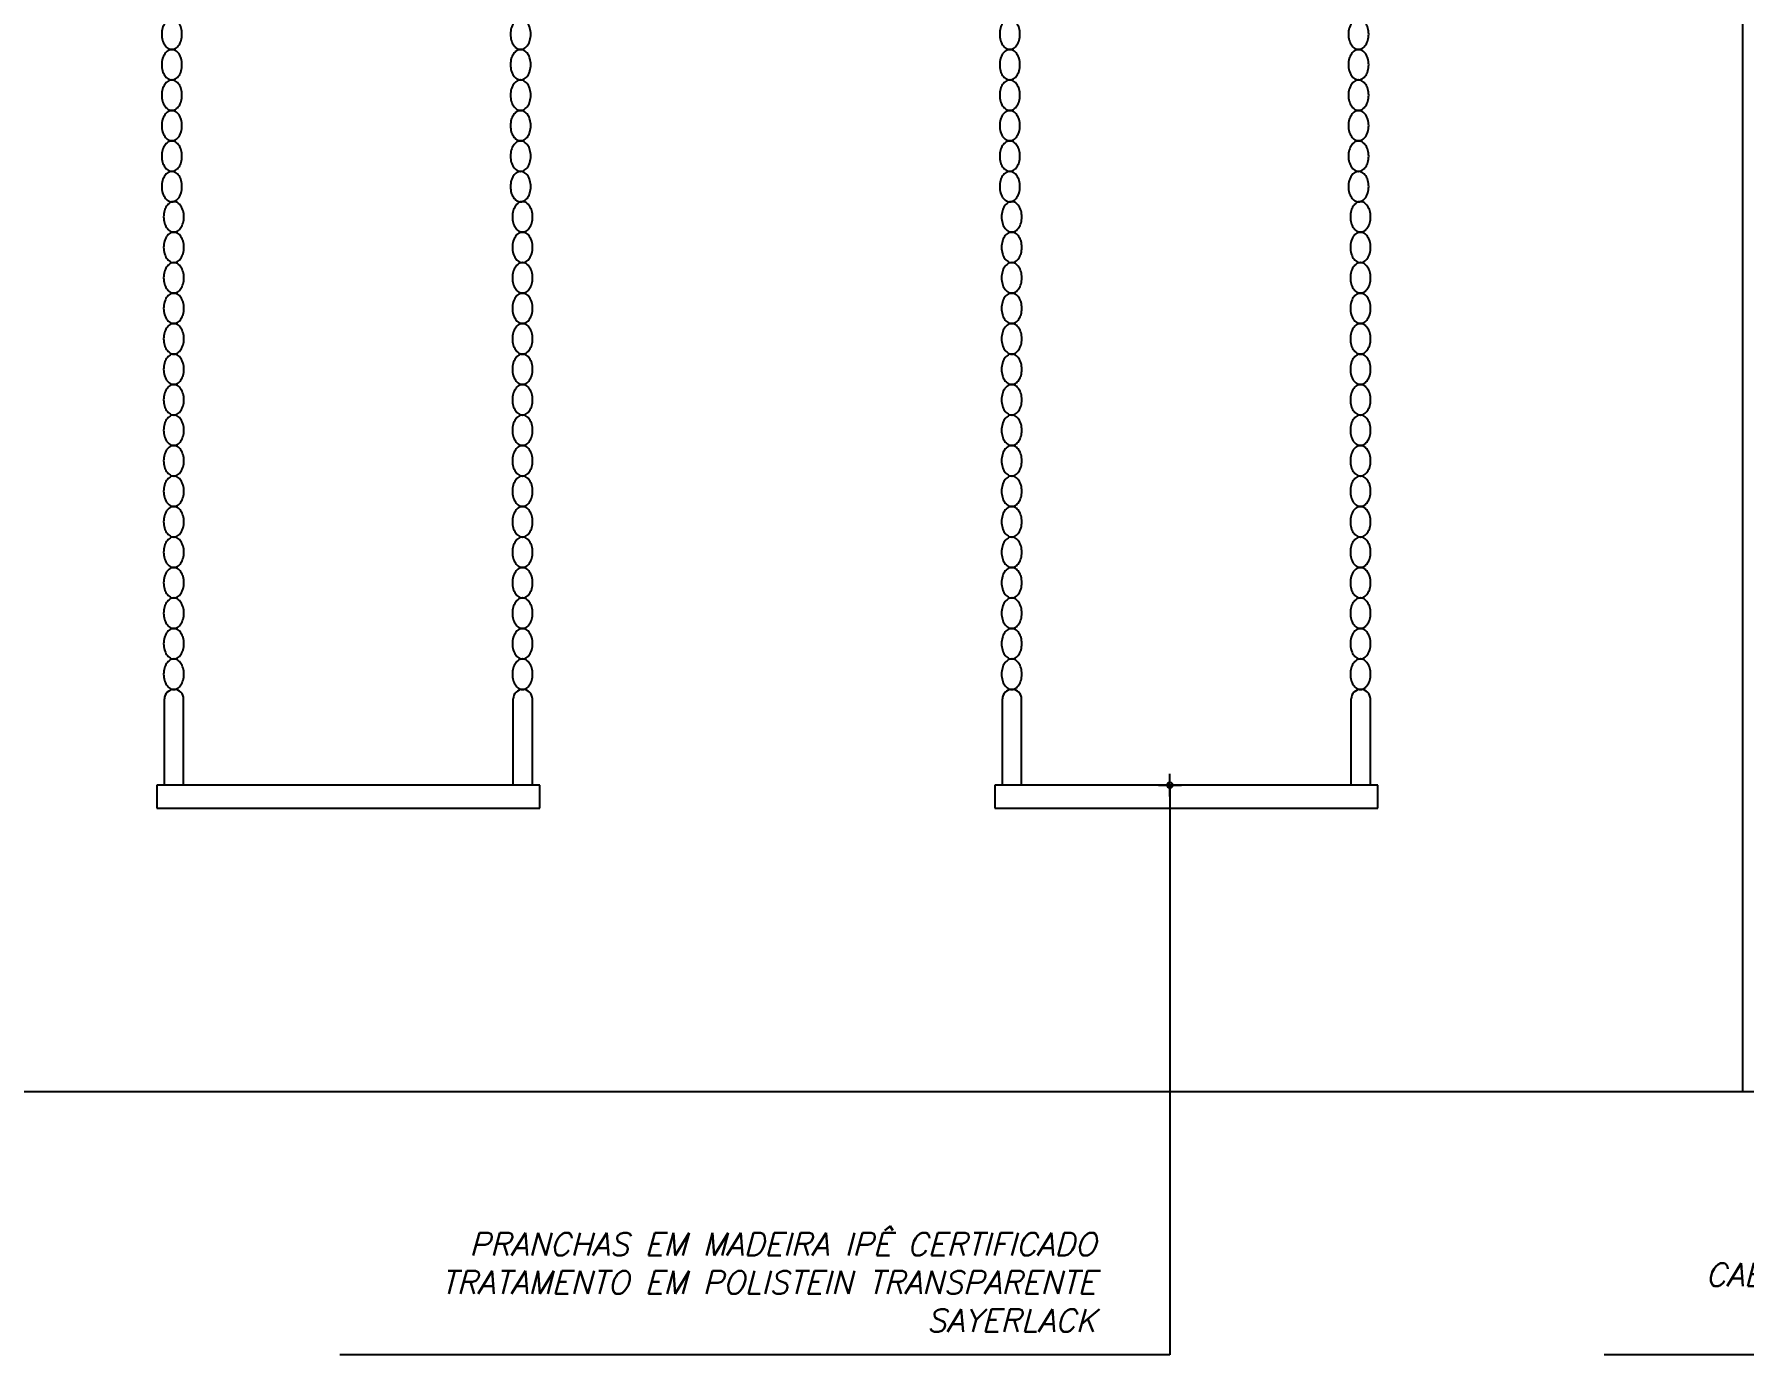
# Model space of a CAD drawing. Header units: millimetres. Extents: x 490 to 675, y -160 to -87.
# Drawn here: x 586.047 to 588.292, y -159.505 to -157.772 of the extents above; entities that cross this region are included whole.
import ezdxf

# ---------------------------------------------------------------- set-up
doc = ezdxf.new("R2010")
doc.units = ezdxf.units.MM
doc.header["$LTSCALE"] = 2.5
for name, color, linetype in [('ARQ_COTAS', 1, 'Continuous'), ('ARQ_ESTRUTURA', 6, 'Continuous'), ('ARQ_VISTA00', 8, 'Continuous'), ('ARQ_VISTA02', 2, 'Continuous')]:
    doc.layers.add(name, color=color, linetype=linetype)
doc.styles.add('ROMANS', font='romans', dxfattribs={"oblique": 15})
doc.dimstyles.new('CHAMADA 20 AGORA', dxfattribs={"dimtxt": 0.03, "dimasz": 0.015, "dimexe": 0.18, "dimexo": 0.06, "dimgap": 0.03, "dimtad": 1, "dimrnd": 0.01, "dimzin": 4, "dimdsep": 46, "dimtxsty": 'ROMANS', "dimblk": 'DOT', "dimcen": 0.09, "dimse1": 1, "dimse2": 1, "dimclrd": 7, "dimclre": 8, "dimclrt": 2, "dimadec": 0, "dimazin": 0, "dimtfac": 1.666667, "dimtix": 1, "dimtmove": 0, "dimatfit": 3, "dimldrblk": 'DOT', "dimfxl": 1, "dimtvp": 1.333333, "dimtolj": 1, "dimtzin": 0, "dimarcsym": 0})

# ---------------------------------------------------------------- blocks, each defined once
blk = doc.blocks.new('DOT')
for p, q in [((-1, 0), (1, 0)), ((0, 1), (0, -1))]:
    blk.add_line(p, q)
blk.add_circle((0, 0), 0.25)

msp = doc.modelspace()

# ---------------------------------------------------------------- linework, layer by layer
at = {"layer": 'ARQ_ESTRUTURA'}
msp.add_line((584.9733, -159.1593), (591.5223, -159.1593), dxfattribs=at)
at = {"layer": 'ARQ_VISTA00'}
for points in [[(586.2281, -157.792, 0.140422), (586.2329, -157.7906, 0.107133), (586.2375, -157.7861, 0.079572), (586.2403, -157.78, 0.067159), (586.2414, -157.772, 0.067159), (586.2403, -157.764, 0.079572), (586.2375, -157.7579, 0.107133), (586.2329, -157.7534, 0.140422), (586.2281, -157.752, 0.140422), (586.2234, -157.7534, 0.107133), (586.2187, -157.7579, 0.079572), (586.2159, -157.764, 0.067159), (586.2149, -157.772, 0.067159), (586.2159, -157.78, 0.079572), (586.2187, -157.7861, 0.107133), (586.2234, -157.7906, 0.140422)], [(586.6859, -157.792, 0.140422), (586.6906, -157.7906, 0.107133), (586.6953, -157.7861, 0.079572), (586.6981, -157.78, 0.067159), (586.6992, -157.772, 0.067159), (586.6981, -157.764, 0.079572), (586.6953, -157.7579, 0.107133), (586.6906, -157.7534, 0.140422), (586.6859, -157.752, 0.140422), (586.6811, -157.7534, 0.107133), (586.6765, -157.7579, 0.079572), (586.6737, -157.764, 0.067159), (586.6726, -157.772, 0.067159), (586.6737, -157.78, 0.079572), (586.6765, -157.7861, 0.107133), (586.6811, -157.7906, 0.140422)], [(587.3281, -157.792, 0.140422), (587.3329, -157.7906, 0.107133), (587.3375, -157.7861, 0.079572), (587.3403, -157.78, 0.067159), (587.3414, -157.772, 0.067159), (587.3403, -157.764, 0.079572), (587.3375, -157.7579, 0.107133), (587.3329, -157.7534, 0.140422), (587.3281, -157.752, 0.140422), (587.3234, -157.7534, 0.107133), (587.3187, -157.7579, 0.079572), (587.3159, -157.764, 0.067159), (587.3149, -157.772, 0.067159), (587.3159, -157.78, 0.079572), (587.3187, -157.7861, 0.107133), (587.3234, -157.7906, 0.140422)], [(587.7859, -157.792, 0.140422), (587.7906, -157.7906, 0.107133), (587.7953, -157.7861, 0.079572), (587.7981, -157.78, 0.067159), (587.7992, -157.772, 0.067159), (587.7981, -157.764, 0.079572), (587.7953, -157.7579, 0.107133), (587.7906, -157.7534, 0.140422), (587.7859, -157.752, 0.140422), (587.7811, -157.7534, 0.107133), (587.7765, -157.7579, 0.079572), (587.7737, -157.764, 0.067159), (587.7726, -157.772, 0.067159), (587.7737, -157.78, 0.079572), (587.7765, -157.7861, 0.107133), (587.7811, -157.7906, 0.140422)], [(586.2281, -157.832, 0.140422), (586.2329, -157.8306, 0.107133), (586.2375, -157.8261, 0.079572), (586.2403, -157.82, 0.067159), (586.2414, -157.812, 0.067159), (586.2403, -157.804, 0.079572), (586.2375, -157.7979, 0.107133), (586.2329, -157.7934, 0.140422), (586.2281, -157.792, 0.140422), (586.2234, -157.7934, 0.107133), (586.2187, -157.7979, 0.079572), (586.2159, -157.804, 0.067159), (586.2149, -157.812, 0.067159), (586.2159, -157.82, 0.079572), (586.2187, -157.8261, 0.107133), (586.2234, -157.8306, 0.140422)], [(586.6859, -157.832, 0.140422), (586.6906, -157.8306, 0.107133), (586.6953, -157.8261, 0.079572), (586.6981, -157.82, 0.067159), (586.6992, -157.812, 0.067159), (586.6981, -157.804, 0.079572), (586.6953, -157.7979, 0.107133), (586.6906, -157.7934, 0.140422), (586.6859, -157.792, 0.140422), (586.6811, -157.7934, 0.107133), (586.6765, -157.7979, 0.079572), (586.6737, -157.804, 0.067159), (586.6726, -157.812, 0.067159), (586.6737, -157.82, 0.079572), (586.6765, -157.8261, 0.107133), (586.6811, -157.8306, 0.140422)], [(587.3281, -157.832, 0.140422), (587.3329, -157.8306, 0.107133), (587.3375, -157.8261, 0.079572), (587.3403, -157.82, 0.067159), (587.3414, -157.812, 0.067159), (587.3403, -157.804, 0.079572), (587.3375, -157.7979, 0.107133), (587.3329, -157.7934, 0.140422), (587.3281, -157.792, 0.140422), (587.3234, -157.7934, 0.107133), (587.3187, -157.7979, 0.079572), (587.3159, -157.804, 0.067159), (587.3149, -157.812, 0.067159), (587.3159, -157.82, 0.079572), (587.3187, -157.8261, 0.107133), (587.3234, -157.8306, 0.140422)], [(587.7859, -157.832, 0.140422), (587.7906, -157.8306, 0.107133), (587.7953, -157.8261, 0.079572), (587.7981, -157.82, 0.067159), (587.7992, -157.812, 0.067159), (587.7981, -157.804, 0.079572), (587.7953, -157.7979, 0.107133), (587.7906, -157.7934, 0.140422), (587.7859, -157.792, 0.140422), (587.7811, -157.7934, 0.107133), (587.7765, -157.7979, 0.079572), (587.7737, -157.804, 0.067159), (587.7726, -157.812, 0.067159), (587.7737, -157.82, 0.079572), (587.7765, -157.8261, 0.107133), (587.7811, -157.8306, 0.140422)], [(586.2281, -157.872, 0.140422), (586.2329, -157.8706, 0.107133), (586.2375, -157.8661, 0.079572), (586.2403, -157.86, 0.067159), (586.2414, -157.852, 0.067159), (586.2403, -157.844, 0.079572), (586.2375, -157.8379, 0.107133), (586.2329, -157.8334, 0.140422), (586.2281, -157.832, 0.140422), (586.2234, -157.8334, 0.107133), (586.2187, -157.8379, 0.079572), (586.2159, -157.844, 0.067159), (586.2149, -157.852, 0.067159), (586.2159, -157.86, 0.079572), (586.2187, -157.8661, 0.107133), (586.2234, -157.8706, 0.140422)], [(586.6859, -157.872, 0.140422), (586.6906, -157.8706, 0.107133), (586.6953, -157.8661, 0.079572), (586.6981, -157.86, 0.067159), (586.6992, -157.852, 0.067159), (586.6981, -157.844, 0.079572), (586.6953, -157.8379, 0.107133), (586.6906, -157.8334, 0.140422), (586.6859, -157.832, 0.140422), (586.6811, -157.8334, 0.107133), (586.6765, -157.8379, 0.079572), (586.6737, -157.844, 0.067159), (586.6726, -157.852, 0.067159), (586.6737, -157.86, 0.079572), (586.6765, -157.8661, 0.107133), (586.6811, -157.8706, 0.140422)], [(587.3281, -157.872, 0.140422), (587.3329, -157.8706, 0.107133), (587.3375, -157.8661, 0.079572), (587.3403, -157.86, 0.067159), (587.3414, -157.852, 0.067159), (587.3403, -157.844, 0.079572), (587.3375, -157.8379, 0.107133), (587.3329, -157.8334, 0.140422), (587.3281, -157.832, 0.140422), (587.3234, -157.8334, 0.107133), (587.3187, -157.8379, 0.079572), (587.3159, -157.844, 0.067159), (587.3149, -157.852, 0.067159), (587.3159, -157.86, 0.079572), (587.3187, -157.8661, 0.107133), (587.3234, -157.8706, 0.140422)], [(587.7859, -157.872, 0.140422), (587.7906, -157.8706, 0.107133), (587.7953, -157.8661, 0.079572), (587.7981, -157.86, 0.067159), (587.7992, -157.852, 0.067159), (587.7981, -157.844, 0.079572), (587.7953, -157.8379, 0.107133), (587.7906, -157.8334, 0.140422), (587.7859, -157.832, 0.140422), (587.7811, -157.8334, 0.107133), (587.7765, -157.8379, 0.079572), (587.7737, -157.844, 0.067159), (587.7726, -157.852, 0.067159), (587.7737, -157.86, 0.079572), (587.7765, -157.8661, 0.107133), (587.7811, -157.8706, 0.140422)], [(586.2281, -157.912, 0.140422), (586.2329, -157.9106, 0.107133), (586.2375, -157.9061, 0.079572), (586.2403, -157.9, 0.067159), (586.2414, -157.892, 0.067159), (586.2403, -157.884, 0.079572), (586.2375, -157.8779, 0.107133), (586.2329, -157.8734, 0.140422), (586.2281, -157.872, 0.140422), (586.2234, -157.8734, 0.107133), (586.2187, -157.8779, 0.079572), (586.2159, -157.884, 0.067159), (586.2149, -157.892, 0.067159), (586.2159, -157.9, 0.079572), (586.2187, -157.9061, 0.107133), (586.2234, -157.9106, 0.140422)], [(586.6859, -157.912, 0.140422), (586.6906, -157.9106, 0.107133), (586.6953, -157.9061, 0.079572), (586.6981, -157.9, 0.067159), (586.6992, -157.892, 0.067159), (586.6981, -157.884, 0.079572), (586.6953, -157.8779, 0.107133), (586.6906, -157.8734, 0.140422), (586.6859, -157.872, 0.140422), (586.6811, -157.8734, 0.107133), (586.6765, -157.8779, 0.079572), (586.6737, -157.884, 0.067159), (586.6726, -157.892, 0.067159), (586.6737, -157.9, 0.079572), (586.6765, -157.9061, 0.107133), (586.6811, -157.9106, 0.140422)], [(587.3281, -157.912, 0.140422), (587.3329, -157.9106, 0.107133), (587.3375, -157.9061, 0.079572), (587.3403, -157.9, 0.067159), (587.3414, -157.892, 0.067159), (587.3403, -157.884, 0.079572), (587.3375, -157.8779, 0.107133), (587.3329, -157.8734, 0.140422), (587.3281, -157.872, 0.140422), (587.3234, -157.8734, 0.107133), (587.3187, -157.8779, 0.079572), (587.3159, -157.884, 0.067159), (587.3149, -157.892, 0.067159), (587.3159, -157.9, 0.079572), (587.3187, -157.9061, 0.107133), (587.3234, -157.9106, 0.140422)], [(587.7859, -157.912, 0.140422), (587.7906, -157.9106, 0.107133), (587.7953, -157.9061, 0.079572), (587.7981, -157.9, 0.067159), (587.7992, -157.892, 0.067159), (587.7981, -157.884, 0.079572), (587.7953, -157.8779, 0.107133), (587.7906, -157.8734, 0.140422), (587.7859, -157.872, 0.140422), (587.7811, -157.8734, 0.107133), (587.7765, -157.8779, 0.079572), (587.7737, -157.884, 0.067159), (587.7726, -157.892, 0.067159), (587.7737, -157.9, 0.079572), (587.7765, -157.9061, 0.107133), (587.7811, -157.9106, 0.140422)], [(586.2281, -157.952, 0.140422), (586.2329, -157.9506, 0.107133), (586.2375, -157.9461, 0.079572), (586.2403, -157.94, 0.067159), (586.2414, -157.932, 0.067159), (586.2403, -157.924, 0.079572), (586.2375, -157.9179, 0.107133), (586.2329, -157.9134, 0.140422), (586.2281, -157.912, 0.140422), (586.2234, -157.9134, 0.107133), (586.2187, -157.9179, 0.079572), (586.2159, -157.924, 0.067159), (586.2149, -157.932, 0.067159), (586.2159, -157.94, 0.079572), (586.2187, -157.9461, 0.107133), (586.2234, -157.9506, 0.140422)], [(586.6859, -157.952, 0.140422), (586.6906, -157.9506, 0.107133), (586.6953, -157.9461, 0.079572), (586.6981, -157.94, 0.067159), (586.6992, -157.932, 0.067159), (586.6981, -157.924, 0.079572), (586.6953, -157.9179, 0.107133), (586.6906, -157.9134, 0.140422), (586.6859, -157.912, 0.140422), (586.6811, -157.9134, 0.107133), (586.6765, -157.9179, 0.079572), (586.6737, -157.924, 0.067159), (586.6726, -157.932, 0.067159), (586.6737, -157.94, 0.079572), (586.6765, -157.9461, 0.107133), (586.6811, -157.9506, 0.140422)], [(587.3281, -157.952, 0.140422), (587.3329, -157.9506, 0.107133), (587.3375, -157.9461, 0.079572), (587.3403, -157.94, 0.067159), (587.3414, -157.932, 0.067159), (587.3403, -157.924, 0.079572), (587.3375, -157.9179, 0.107133), (587.3329, -157.9134, 0.140422), (587.3281, -157.912, 0.140422), (587.3234, -157.9134, 0.107133), (587.3187, -157.9179, 0.079572), (587.3159, -157.924, 0.067159), (587.3149, -157.932, 0.067159), (587.3159, -157.94, 0.079572), (587.3187, -157.9461, 0.107133), (587.3234, -157.9506, 0.140422)], [(587.7859, -157.952, 0.140422), (587.7906, -157.9506, 0.107133), (587.7953, -157.9461, 0.079572), (587.7981, -157.94, 0.067159), (587.7992, -157.932, 0.067159), (587.7981, -157.924, 0.079572), (587.7953, -157.9179, 0.107133), (587.7906, -157.9134, 0.140422), (587.7859, -157.912, 0.140422), (587.7811, -157.9134, 0.107133), (587.7765, -157.9179, 0.079572), (587.7737, -157.924, 0.067159), (587.7726, -157.932, 0.067159), (587.7737, -157.94, 0.079572), (587.7765, -157.9461, 0.107133), (587.7811, -157.9506, 0.140422)], [(586.2281, -157.992, 0.140422), (586.2329, -157.9906, 0.107133), (586.2375, -157.9861, 0.079572), (586.2403, -157.98, 0.067159), (586.2414, -157.972, 0.067159), (586.2403, -157.964, 0.079572), (586.2375, -157.9579, 0.107133), (586.2329, -157.9534, 0.140422), (586.2281, -157.952, 0.140422), (586.2234, -157.9534, 0.107133), (586.2187, -157.9579, 0.079572), (586.2159, -157.964, 0.067159), (586.2149, -157.972, 0.067159), (586.2159, -157.98, 0.079572), (586.2187, -157.9861, 0.107133), (586.2234, -157.9906, 0.140422)], [(586.6859, -157.992, 0.140422), (586.6906, -157.9906, 0.107133), (586.6953, -157.9861, 0.079572), (586.6981, -157.98, 0.067159), (586.6992, -157.972, 0.067159), (586.6981, -157.964, 0.079572), (586.6953, -157.9579, 0.107133), (586.6906, -157.9534, 0.140422), (586.6859, -157.952, 0.140422), (586.6811, -157.9534, 0.107133), (586.6765, -157.9579, 0.079572), (586.6737, -157.964, 0.067159), (586.6726, -157.972, 0.067159), (586.6737, -157.98, 0.079572), (586.6765, -157.9861, 0.107133), (586.6811, -157.9906, 0.140422)], [(587.3281, -157.992, 0.140422), (587.3329, -157.9906, 0.107133), (587.3375, -157.9861, 0.079572), (587.3403, -157.98, 0.067159), (587.3414, -157.972, 0.067159), (587.3403, -157.964, 0.079572), (587.3375, -157.9579, 0.107133), (587.3329, -157.9534, 0.140422), (587.3281, -157.952, 0.140422), (587.3234, -157.9534, 0.107133), (587.3187, -157.9579, 0.079572), (587.3159, -157.964, 0.067159), (587.3149, -157.972, 0.067159), (587.3159, -157.98, 0.079572), (587.3187, -157.9861, 0.107133), (587.3234, -157.9906, 0.140422)], [(587.7859, -157.992, 0.140422), (587.7906, -157.9906, 0.107133), (587.7953, -157.9861, 0.079572), (587.7981, -157.98, 0.067159), (587.7992, -157.972, 0.067159), (587.7981, -157.964, 0.079572), (587.7953, -157.9579, 0.107133), (587.7906, -157.9534, 0.140422), (587.7859, -157.952, 0.140422), (587.7811, -157.9534, 0.107133), (587.7765, -157.9579, 0.079572), (587.7737, -157.964, 0.067159), (587.7726, -157.972, 0.067159), (587.7737, -157.98, 0.079572), (587.7765, -157.9861, 0.107133), (587.7811, -157.9906, 0.140422)], [(586.2306, -158.0317, 0.140422), (586.2354, -158.0303, 0.107133), (586.24, -158.0258, 0.079572), (586.2428, -158.0196, 0.067159), (586.2439, -158.0117, 0.067159), (586.2428, -158.0037, 0.079572), (586.24, -157.9975, 0.107133), (586.2354, -157.993, 0.140422), (586.2306, -157.9917, 0.140422), (586.2258, -157.993, 0.107133), (586.2212, -157.9975, 0.079572), (586.2184, -158.0037, 0.067159), (586.2173, -158.0117, 0.067159), (586.2184, -158.0196, 0.079572), (586.2212, -158.0258, 0.107133), (586.2258, -158.0303, 0.140422)], [(586.6884, -158.0317, 0.140422), (586.6931, -158.0303, 0.107133), (586.6977, -158.0258, 0.079572), (586.7006, -158.0196, 0.067159), (586.7016, -158.0117, 0.067159), (586.7006, -158.0037, 0.079572), (586.6977, -157.9975, 0.107133), (586.6931, -157.993, 0.140422), (586.6884, -157.9917, 0.140422), (586.6836, -157.993, 0.107133), (586.679, -157.9975, 0.079572), (586.6762, -158.0037, 0.067159), (586.6751, -158.0117, 0.067159), (586.6762, -158.0196, 0.079572), (586.679, -158.0258, 0.107133), (586.6836, -158.0303, 0.140422)], [(587.3306, -158.0317, 0.140422), (587.3354, -158.0303, 0.107133), (587.34, -158.0258, 0.079572), (587.3428, -158.0196, 0.067159), (587.3439, -158.0117, 0.067159), (587.3428, -158.0037, 0.079572), (587.34, -157.9975, 0.107133), (587.3354, -157.993, 0.140422), (587.3306, -157.9917, 0.140422), (587.3258, -157.993, 0.107133), (587.3212, -157.9975, 0.079572), (587.3184, -158.0037, 0.067159), (587.3173, -158.0117, 0.067159), (587.3184, -158.0196, 0.079572), (587.3212, -158.0258, 0.107133), (587.3258, -158.0303, 0.140422)], [(587.7884, -158.0317, 0.140422), (587.7931, -158.0303, 0.107133), (587.7977, -158.0258, 0.079572), (587.8006, -158.0196, 0.067159), (587.8016, -158.0117, 0.067159), (587.8006, -158.0037, 0.079572), (587.7977, -157.9975, 0.107133), (587.7931, -157.993, 0.140422), (587.7884, -157.9917, 0.140422), (587.7836, -157.993, 0.107133), (587.779, -157.9975, 0.079572), (587.7762, -158.0037, 0.067159), (587.7751, -158.0117, 0.067159), (587.7762, -158.0196, 0.079572), (587.779, -158.0258, 0.107133), (587.7836, -158.0303, 0.140422)], [(586.2306, -158.0717, 0.140422), (586.2354, -158.0703, 0.107133), (586.24, -158.0658, 0.079572), (586.2428, -158.0596, 0.067159), (586.2439, -158.0517, 0.067159), (586.2428, -158.0437, 0.079572), (586.24, -158.0375, 0.107133), (586.2354, -158.033, 0.140422), (586.2306, -158.0317, 0.140422), (586.2258, -158.033, 0.107133), (586.2212, -158.0375, 0.079572), (586.2184, -158.0437, 0.067159), (586.2173, -158.0517, 0.067159), (586.2184, -158.0596, 0.079572), (586.2212, -158.0658, 0.107133), (586.2258, -158.0703, 0.140422)], [(586.6884, -158.0717, 0.140422), (586.6931, -158.0703, 0.107133), (586.6977, -158.0658, 0.079572), (586.7006, -158.0596, 0.067159), (586.7016, -158.0517, 0.067159), (586.7006, -158.0437, 0.079572), (586.6977, -158.0375, 0.107133), (586.6931, -158.033, 0.140422), (586.6884, -158.0317, 0.140422), (586.6836, -158.033, 0.107133), (586.679, -158.0375, 0.079572), (586.6762, -158.0437, 0.067159), (586.6751, -158.0517, 0.067159), (586.6762, -158.0596, 0.079572), (586.679, -158.0658, 0.107133), (586.6836, -158.0703, 0.140422)], [(587.3306, -158.0717, 0.140422), (587.3354, -158.0703, 0.107133), (587.34, -158.0658, 0.079572), (587.3428, -158.0596, 0.067159), (587.3439, -158.0517, 0.067159), (587.3428, -158.0437, 0.079572), (587.34, -158.0375, 0.107133), (587.3354, -158.033, 0.140422), (587.3306, -158.0317, 0.140422), (587.3258, -158.033, 0.107133), (587.3212, -158.0375, 0.079572), (587.3184, -158.0437, 0.067159), (587.3173, -158.0517, 0.067159), (587.3184, -158.0596, 0.079572), (587.3212, -158.0658, 0.107133), (587.3258, -158.0703, 0.140422)], [(587.7884, -158.0717, 0.140422), (587.7931, -158.0703, 0.107133), (587.7977, -158.0658, 0.079572), (587.8006, -158.0596, 0.067159), (587.8016, -158.0517, 0.067159), (587.8006, -158.0437, 0.079572), (587.7977, -158.0375, 0.107133), (587.7931, -158.033, 0.140422), (587.7884, -158.0317, 0.140422), (587.7836, -158.033, 0.107133), (587.779, -158.0375, 0.079572), (587.7762, -158.0437, 0.067159), (587.7751, -158.0517, 0.067159), (587.7762, -158.0596, 0.079572), (587.779, -158.0658, 0.107133), (587.7836, -158.0703, 0.140422)], [(586.2306, -158.1117, 0.140422), (586.2354, -158.1103, 0.107133), (586.24, -158.1058, 0.079572), (586.2428, -158.0996, 0.067159), (586.2439, -158.0917, 0.067159), (586.2428, -158.0837, 0.079572), (586.24, -158.0775, 0.107133), (586.2354, -158.073, 0.140422), (586.2306, -158.0717, 0.140422), (586.2258, -158.073, 0.107133), (586.2212, -158.0775, 0.079572), (586.2184, -158.0837, 0.067159), (586.2173, -158.0917, 0.067159), (586.2184, -158.0996, 0.079572), (586.2212, -158.1058, 0.107133), (586.2258, -158.1103, 0.140422)], [(586.6884, -158.1117, 0.140422), (586.6931, -158.1103, 0.107133), (586.6977, -158.1058, 0.079572), (586.7006, -158.0996, 0.067159), (586.7016, -158.0917, 0.067159), (586.7006, -158.0837, 0.079572), (586.6977, -158.0775, 0.107133), (586.6931, -158.073, 0.140422), (586.6884, -158.0717, 0.140422), (586.6836, -158.073, 0.107133), (586.679, -158.0775, 0.079572), (586.6762, -158.0837, 0.067159), (586.6751, -158.0917, 0.067159), (586.6762, -158.0996, 0.079572), (586.679, -158.1058, 0.107133), (586.6836, -158.1103, 0.140422)], [(587.3306, -158.1117, 0.140422), (587.3354, -158.1103, 0.107133), (587.34, -158.1058, 0.079572), (587.3428, -158.0996, 0.067159), (587.3439, -158.0917, 0.067159), (587.3428, -158.0837, 0.079572), (587.34, -158.0775, 0.107133), (587.3354, -158.073, 0.140422), (587.3306, -158.0717, 0.140422), (587.3258, -158.073, 0.107133), (587.3212, -158.0775, 0.079572), (587.3184, -158.0837, 0.067159), (587.3173, -158.0917, 0.067159), (587.3184, -158.0996, 0.079572), (587.3212, -158.1058, 0.107133), (587.3258, -158.1103, 0.140422)], [(587.7884, -158.1117, 0.140422), (587.7931, -158.1103, 0.107133), (587.7977, -158.1058, 0.079572), (587.8006, -158.0996, 0.067159), (587.8016, -158.0917, 0.067159), (587.8006, -158.0837, 0.079572), (587.7977, -158.0775, 0.107133), (587.7931, -158.073, 0.140422), (587.7884, -158.0717, 0.140422), (587.7836, -158.073, 0.107133), (587.779, -158.0775, 0.079572), (587.7762, -158.0837, 0.067159), (587.7751, -158.0917, 0.067159), (587.7762, -158.0996, 0.079572), (587.779, -158.1058, 0.107133), (587.7836, -158.1103, 0.140422)], [(586.2306, -158.1517, 0.140422), (586.2354, -158.1503, 0.107133), (586.24, -158.1458, 0.079572), (586.2428, -158.1396, 0.067159), (586.2439, -158.1317, 0.067159), (586.2428, -158.1237, 0.079572), (586.24, -158.1175, 0.107133), (586.2354, -158.113, 0.140422), (586.2306, -158.1117, 0.140422), (586.2258, -158.113, 0.107133), (586.2212, -158.1175, 0.079572), (586.2184, -158.1237, 0.067159), (586.2173, -158.1317, 0.067159), (586.2184, -158.1396, 0.079572), (586.2212, -158.1458, 0.107133), (586.2258, -158.1503, 0.140422)], [(586.6884, -158.1517, 0.140422), (586.6931, -158.1503, 0.107133), (586.6977, -158.1458, 0.079572), (586.7006, -158.1396, 0.067159), (586.7016, -158.1317, 0.067159), (586.7006, -158.1237, 0.079572), (586.6977, -158.1175, 0.107133), (586.6931, -158.113, 0.140422), (586.6884, -158.1117, 0.140422), (586.6836, -158.113, 0.107133), (586.679, -158.1175, 0.079572), (586.6762, -158.1237, 0.067159), (586.6751, -158.1317, 0.067159), (586.6762, -158.1396, 0.079572), (586.679, -158.1458, 0.107133), (586.6836, -158.1503, 0.140422)], [(587.3306, -158.1517, 0.140422), (587.3354, -158.1503, 0.107133), (587.34, -158.1458, 0.079572), (587.3428, -158.1396, 0.067159), (587.3439, -158.1317, 0.067159), (587.3428, -158.1237, 0.079572), (587.34, -158.1175, 0.107133), (587.3354, -158.113, 0.140422), (587.3306, -158.1117, 0.140422), (587.3258, -158.113, 0.107133), (587.3212, -158.1175, 0.079572), (587.3184, -158.1237, 0.067159), (587.3173, -158.1317, 0.067159), (587.3184, -158.1396, 0.079572), (587.3212, -158.1458, 0.107133), (587.3258, -158.1503, 0.140422)], [(587.7884, -158.1517, 0.140422), (587.7931, -158.1503, 0.107133), (587.7977, -158.1458, 0.079572), (587.8006, -158.1396, 0.067159), (587.8016, -158.1317, 0.067159), (587.8006, -158.1237, 0.079572), (587.7977, -158.1175, 0.107133), (587.7931, -158.113, 0.140422), (587.7884, -158.1117, 0.140422), (587.7836, -158.113, 0.107133), (587.779, -158.1175, 0.079572), (587.7762, -158.1237, 0.067159), (587.7751, -158.1317, 0.067159), (587.7762, -158.1396, 0.079572), (587.779, -158.1458, 0.107133), (587.7836, -158.1503, 0.140422)], [(586.2306, -158.1917, 0.140422), (586.2354, -158.1903, 0.107133), (586.24, -158.1858, 0.079572), (586.2428, -158.1796, 0.067159), (586.2439, -158.1717, 0.067159), (586.2428, -158.1637, 0.079572), (586.24, -158.1575, 0.107133), (586.2354, -158.153, 0.140422), (586.2306, -158.1517, 0.140422), (586.2258, -158.153, 0.107133), (586.2212, -158.1575, 0.079572), (586.2184, -158.1637, 0.067159), (586.2173, -158.1717, 0.067159), (586.2184, -158.1796, 0.079572), (586.2212, -158.1858, 0.107133), (586.2258, -158.1903, 0.140422)], [(586.6884, -158.1917, 0.140422), (586.6931, -158.1903, 0.107133), (586.6977, -158.1858, 0.079572), (586.7006, -158.1796, 0.067159), (586.7016, -158.1717, 0.067159), (586.7006, -158.1637, 0.079572), (586.6977, -158.1575, 0.107133), (586.6931, -158.153, 0.140422), (586.6884, -158.1517, 0.140422), (586.6836, -158.153, 0.107133), (586.679, -158.1575, 0.079572), (586.6762, -158.1637, 0.067159), (586.6751, -158.1717, 0.067159), (586.6762, -158.1796, 0.079572), (586.679, -158.1858, 0.107133), (586.6836, -158.1903, 0.140422)], [(587.3306, -158.1917, 0.140422), (587.3354, -158.1903, 0.107133), (587.34, -158.1858, 0.079572), (587.3428, -158.1796, 0.067159), (587.3439, -158.1717, 0.067159), (587.3428, -158.1637, 0.079572), (587.34, -158.1575, 0.107133), (587.3354, -158.153, 0.140422), (587.3306, -158.1517, 0.140422), (587.3258, -158.153, 0.107133), (587.3212, -158.1575, 0.079572), (587.3184, -158.1637, 0.067159), (587.3173, -158.1717, 0.067159), (587.3184, -158.1796, 0.079572), (587.3212, -158.1858, 0.107133), (587.3258, -158.1903, 0.140422)], [(587.7884, -158.1917, 0.140422), (587.7931, -158.1903, 0.107133), (587.7977, -158.1858, 0.079572), (587.8006, -158.1796, 0.067159), (587.8016, -158.1717, 0.067159), (587.8006, -158.1637, 0.079572), (587.7977, -158.1575, 0.107133), (587.7931, -158.153, 0.140422), (587.7884, -158.1517, 0.140422), (587.7836, -158.153, 0.107133), (587.779, -158.1575, 0.079572), (587.7762, -158.1637, 0.067159), (587.7751, -158.1717, 0.067159), (587.7762, -158.1796, 0.079572), (587.779, -158.1858, 0.107133), (587.7836, -158.1903, 0.140422)], [(586.2306, -158.2317, 0.140422), (586.2354, -158.2303, 0.107133), (586.24, -158.2258, 0.079572), (586.2428, -158.2196, 0.067159), (586.2439, -158.2117, 0.067159), (586.2428, -158.2037, 0.079572), (586.24, -158.1975, 0.107133), (586.2354, -158.193, 0.140422), (586.2306, -158.1917, 0.140422), (586.2258, -158.193, 0.107133), (586.2212, -158.1975, 0.079572), (586.2184, -158.2037, 0.067159), (586.2173, -158.2117, 0.067159), (586.2184, -158.2196, 0.079572), (586.2212, -158.2258, 0.107133), (586.2258, -158.2303, 0.140422)], [(586.6884, -158.2317, 0.140422), (586.6931, -158.2303, 0.107133), (586.6977, -158.2258, 0.079572), (586.7006, -158.2196, 0.067159), (586.7016, -158.2117, 0.067159), (586.7006, -158.2037, 0.079572), (586.6977, -158.1975, 0.107133), (586.6931, -158.193, 0.140422), (586.6884, -158.1917, 0.140422), (586.6836, -158.193, 0.107133), (586.679, -158.1975, 0.079572), (586.6762, -158.2037, 0.067159), (586.6751, -158.2117, 0.067159), (586.6762, -158.2196, 0.079572), (586.679, -158.2258, 0.107133), (586.6836, -158.2303, 0.140422)], [(587.3306, -158.2317, 0.140422), (587.3354, -158.2303, 0.107133), (587.34, -158.2258, 0.079572), (587.3428, -158.2196, 0.067159), (587.3439, -158.2117, 0.067159), (587.3428, -158.2037, 0.079572), (587.34, -158.1975, 0.107133), (587.3354, -158.193, 0.140422), (587.3306, -158.1917, 0.140422), (587.3258, -158.193, 0.107133), (587.3212, -158.1975, 0.079572), (587.3184, -158.2037, 0.067159), (587.3173, -158.2117, 0.067159), (587.3184, -158.2196, 0.079572), (587.3212, -158.2258, 0.107133), (587.3258, -158.2303, 0.140422)], [(587.7884, -158.2317, 0.140422), (587.7931, -158.2303, 0.107133), (587.7977, -158.2258, 0.079572), (587.8006, -158.2196, 0.067159), (587.8016, -158.2117, 0.067159), (587.8006, -158.2037, 0.079572), (587.7977, -158.1975, 0.107133), (587.7931, -158.193, 0.140422), (587.7884, -158.1917, 0.140422), (587.7836, -158.193, 0.107133), (587.779, -158.1975, 0.079572), (587.7762, -158.2037, 0.067159), (587.7751, -158.2117, 0.067159), (587.7762, -158.2196, 0.079572), (587.779, -158.2258, 0.107133), (587.7836, -158.2303, 0.140422)], [(586.2306, -158.2717, 0.140422), (586.2354, -158.2703, 0.107133), (586.24, -158.2658, 0.079572), (586.2428, -158.2596, 0.067159), (586.2439, -158.2517, 0.067159), (586.2428, -158.2437, 0.079572), (586.24, -158.2375, 0.107133), (586.2354, -158.233, 0.140422), (586.2306, -158.2317, 0.140422), (586.2258, -158.233, 0.107133), (586.2212, -158.2375, 0.079572), (586.2184, -158.2437, 0.067159), (586.2173, -158.2517, 0.067159), (586.2184, -158.2596, 0.079572), (586.2212, -158.2658, 0.107133), (586.2258, -158.2703, 0.140422)], [(586.6884, -158.2717, 0.140422), (586.6931, -158.2703, 0.107133), (586.6977, -158.2658, 0.079572), (586.7006, -158.2596, 0.067159), (586.7016, -158.2517, 0.067159), (586.7006, -158.2437, 0.079572), (586.6977, -158.2375, 0.107133), (586.6931, -158.233, 0.140422), (586.6884, -158.2317, 0.140422), (586.6836, -158.233, 0.107133), (586.679, -158.2375, 0.079572), (586.6762, -158.2437, 0.067159), (586.6751, -158.2517, 0.067159), (586.6762, -158.2596, 0.079572), (586.679, -158.2658, 0.107133), (586.6836, -158.2703, 0.140422)], [(587.3306, -158.2717, 0.140422), (587.3354, -158.2703, 0.107133), (587.34, -158.2658, 0.079572), (587.3428, -158.2596, 0.067159), (587.3439, -158.2517, 0.067159), (587.3428, -158.2437, 0.079572), (587.34, -158.2375, 0.107133), (587.3354, -158.233, 0.140422), (587.3306, -158.2317, 0.140422), (587.3258, -158.233, 0.107133), (587.3212, -158.2375, 0.079572), (587.3184, -158.2437, 0.067159), (587.3173, -158.2517, 0.067159), (587.3184, -158.2596, 0.079572), (587.3212, -158.2658, 0.107133), (587.3258, -158.2703, 0.140422)], [(587.7884, -158.2717, 0.140422), (587.7931, -158.2703, 0.107133), (587.7977, -158.2658, 0.079572), (587.8006, -158.2596, 0.067159), (587.8016, -158.2517, 0.067159), (587.8006, -158.2437, 0.079572), (587.7977, -158.2375, 0.107133), (587.7931, -158.233, 0.140422), (587.7884, -158.2317, 0.140422), (587.7836, -158.233, 0.107133), (587.779, -158.2375, 0.079572), (587.7762, -158.2437, 0.067159), (587.7751, -158.2517, 0.067159), (587.7762, -158.2596, 0.079572), (587.779, -158.2658, 0.107133), (587.7836, -158.2703, 0.140422)], [(586.2306, -158.3117, 0.140422), (586.2354, -158.3103, 0.107133), (586.24, -158.3058, 0.079572), (586.2428, -158.2996, 0.067159), (586.2439, -158.2917, 0.067159), (586.2428, -158.2837, 0.079572), (586.24, -158.2775, 0.107133), (586.2354, -158.273, 0.140422), (586.2306, -158.2717, 0.140422), (586.2258, -158.273, 0.107133), (586.2212, -158.2775, 0.079572), (586.2184, -158.2837, 0.067159), (586.2173, -158.2917, 0.067159), (586.2184, -158.2996, 0.079572), (586.2212, -158.3058, 0.107133), (586.2258, -158.3103, 0.140422)], [(586.6884, -158.3117, 0.140422), (586.6931, -158.3103, 0.107133), (586.6977, -158.3058, 0.079572), (586.7006, -158.2996, 0.067159), (586.7016, -158.2917, 0.067159), (586.7006, -158.2837, 0.079572), (586.6977, -158.2775, 0.107133), (586.6931, -158.273, 0.140422), (586.6884, -158.2717, 0.140422), (586.6836, -158.273, 0.107133), (586.679, -158.2775, 0.079572), (586.6762, -158.2837, 0.067159), (586.6751, -158.2917, 0.067159), (586.6762, -158.2996, 0.079572), (586.679, -158.3058, 0.107133), (586.6836, -158.3103, 0.140422)], [(587.3306, -158.3117, 0.140422), (587.3354, -158.3103, 0.107133), (587.34, -158.3058, 0.079572), (587.3428, -158.2996, 0.067159), (587.3439, -158.2917, 0.067159), (587.3428, -158.2837, 0.079572), (587.34, -158.2775, 0.107133), (587.3354, -158.273, 0.140422), (587.3306, -158.2717, 0.140422), (587.3258, -158.273, 0.107133), (587.3212, -158.2775, 0.079572), (587.3184, -158.2837, 0.067159), (587.3173, -158.2917, 0.067159), (587.3184, -158.2996, 0.079572), (587.3212, -158.3058, 0.107133), (587.3258, -158.3103, 0.140422)], [(587.7884, -158.3117, 0.140422), (587.7931, -158.3103, 0.107133), (587.7977, -158.3058, 0.079572), (587.8006, -158.2996, 0.067159), (587.8016, -158.2917, 0.067159), (587.8006, -158.2837, 0.079572), (587.7977, -158.2775, 0.107133), (587.7931, -158.273, 0.140422), (587.7884, -158.2717, 0.140422), (587.7836, -158.273, 0.107133), (587.779, -158.2775, 0.079572), (587.7762, -158.2837, 0.067159), (587.7751, -158.2917, 0.067159), (587.7762, -158.2996, 0.079572), (587.779, -158.3058, 0.107133), (587.7836, -158.3103, 0.140422)], [(586.2306, -158.3517, 0.140422), (586.2354, -158.3503, 0.107133), (586.24, -158.3458, 0.079572), (586.2428, -158.3396, 0.067159), (586.2439, -158.3317, 0.067159), (586.2428, -158.3237, 0.079572), (586.24, -158.3175, 0.107133), (586.2354, -158.313, 0.140422), (586.2306, -158.3117, 0.140422), (586.2258, -158.313, 0.107133), (586.2212, -158.3175, 0.079572), (586.2184, -158.3237, 0.067159), (586.2173, -158.3317, 0.067159), (586.2184, -158.3396, 0.079572), (586.2212, -158.3458, 0.107133), (586.2258, -158.3503, 0.140422)], [(586.6884, -158.3517, 0.140422), (586.6931, -158.3503, 0.107133), (586.6977, -158.3458, 0.079572), (586.7006, -158.3396, 0.067159), (586.7016, -158.3317, 0.067159), (586.7006, -158.3237, 0.079572), (586.6977, -158.3175, 0.107133), (586.6931, -158.313, 0.140422), (586.6884, -158.3117, 0.140422), (586.6836, -158.313, 0.107133), (586.679, -158.3175, 0.079572), (586.6762, -158.3237, 0.067159), (586.6751, -158.3317, 0.067159), (586.6762, -158.3396, 0.079572), (586.679, -158.3458, 0.107133), (586.6836, -158.3503, 0.140422)], [(587.3306, -158.3517, 0.140422), (587.3354, -158.3503, 0.107133), (587.34, -158.3458, 0.079572), (587.3428, -158.3396, 0.067159), (587.3439, -158.3317, 0.067159), (587.3428, -158.3237, 0.079572), (587.34, -158.3175, 0.107133), (587.3354, -158.313, 0.140422), (587.3306, -158.3117, 0.140422), (587.3258, -158.313, 0.107133), (587.3212, -158.3175, 0.079572), (587.3184, -158.3237, 0.067159), (587.3173, -158.3317, 0.067159), (587.3184, -158.3396, 0.079572), (587.3212, -158.3458, 0.107133), (587.3258, -158.3503, 0.140422)], [(587.7884, -158.3517, 0.140422), (587.7931, -158.3503, 0.107133), (587.7977, -158.3458, 0.079572), (587.8006, -158.3396, 0.067159), (587.8016, -158.3317, 0.067159), (587.8006, -158.3237, 0.079572), (587.7977, -158.3175, 0.107133), (587.7931, -158.313, 0.140422), (587.7884, -158.3117, 0.140422), (587.7836, -158.313, 0.107133), (587.779, -158.3175, 0.079572), (587.7762, -158.3237, 0.067159), (587.7751, -158.3317, 0.067159), (587.7762, -158.3396, 0.079572), (587.779, -158.3458, 0.107133), (587.7836, -158.3503, 0.140422)], [(586.2306, -158.3917, 0.140422), (586.2354, -158.3903, 0.107133), (586.24, -158.3858, 0.079572), (586.2428, -158.3796, 0.067159), (586.2439, -158.3717, 0.067159), (586.2428, -158.3637, 0.079572), (586.24, -158.3575, 0.107133), (586.2354, -158.353, 0.140422), (586.2306, -158.3517, 0.140422), (586.2258, -158.353, 0.107133), (586.2212, -158.3575, 0.079572), (586.2184, -158.3637, 0.067159), (586.2173, -158.3717, 0.067159), (586.2184, -158.3796, 0.079572), (586.2212, -158.3858, 0.107133), (586.2258, -158.3903, 0.140422)], [(586.6884, -158.3917, 0.140422), (586.6931, -158.3903, 0.107133), (586.6977, -158.3858, 0.079572), (586.7006, -158.3796, 0.067159), (586.7016, -158.3717, 0.067159), (586.7006, -158.3637, 0.079572), (586.6977, -158.3575, 0.107133), (586.6931, -158.353, 0.140422), (586.6884, -158.3517, 0.140422), (586.6836, -158.353, 0.107133), (586.679, -158.3575, 0.079572), (586.6762, -158.3637, 0.067159), (586.6751, -158.3717, 0.067159), (586.6762, -158.3796, 0.079572), (586.679, -158.3858, 0.107133), (586.6836, -158.3903, 0.140422)], [(587.3306, -158.3917, 0.140422), (587.3354, -158.3903, 0.107133), (587.34, -158.3858, 0.079572), (587.3428, -158.3796, 0.067159), (587.3439, -158.3717, 0.067159), (587.3428, -158.3637, 0.079572), (587.34, -158.3575, 0.107133), (587.3354, -158.353, 0.140422), (587.3306, -158.3517, 0.140422), (587.3258, -158.353, 0.107133), (587.3212, -158.3575, 0.079572), (587.3184, -158.3637, 0.067159), (587.3173, -158.3717, 0.067159), (587.3184, -158.3796, 0.079572), (587.3212, -158.3858, 0.107133), (587.3258, -158.3903, 0.140422)], [(587.7884, -158.3917, 0.140422), (587.7931, -158.3903, 0.107133), (587.7977, -158.3858, 0.079572), (587.8006, -158.3796, 0.067159), (587.8016, -158.3717, 0.067159), (587.8006, -158.3637, 0.079572), (587.7977, -158.3575, 0.107133), (587.7931, -158.353, 0.140422), (587.7884, -158.3517, 0.140422), (587.7836, -158.353, 0.107133), (587.779, -158.3575, 0.079572), (587.7762, -158.3637, 0.067159), (587.7751, -158.3717, 0.067159), (587.7762, -158.3796, 0.079572), (587.779, -158.3858, 0.107133), (587.7836, -158.3903, 0.140422)], [(586.2306, -158.4317, 0.140422), (586.2354, -158.4303, 0.107133), (586.24, -158.4258, 0.079572), (586.2428, -158.4196, 0.067159), (586.2439, -158.4117, 0.067159), (586.2428, -158.4037, 0.079572), (586.24, -158.3975, 0.107133), (586.2354, -158.393, 0.140422), (586.2306, -158.3917, 0.140422), (586.2258, -158.393, 0.107133), (586.2212, -158.3975, 0.079572), (586.2184, -158.4037, 0.067159), (586.2173, -158.4117, 0.067159), (586.2184, -158.4196, 0.079572), (586.2212, -158.4258, 0.107133), (586.2258, -158.4303, 0.140422)], [(586.6884, -158.4317, 0.140422), (586.6931, -158.4303, 0.107133), (586.6977, -158.4258, 0.079572), (586.7006, -158.4196, 0.067159), (586.7016, -158.4117, 0.067159), (586.7006, -158.4037, 0.079572), (586.6977, -158.3975, 0.107133), (586.6931, -158.393, 0.140422), (586.6884, -158.3917, 0.140422), (586.6836, -158.393, 0.107133), (586.679, -158.3975, 0.079572), (586.6762, -158.4037, 0.067159), (586.6751, -158.4117, 0.067159), (586.6762, -158.4196, 0.079572), (586.679, -158.4258, 0.107133), (586.6836, -158.4303, 0.140422)], [(587.3306, -158.4317, 0.140422), (587.3354, -158.4303, 0.107133), (587.34, -158.4258, 0.079572), (587.3428, -158.4196, 0.067159), (587.3439, -158.4117, 0.067159), (587.3428, -158.4037, 0.079572), (587.34, -158.3975, 0.107133), (587.3354, -158.393, 0.140422), (587.3306, -158.3917, 0.140422), (587.3258, -158.393, 0.107133), (587.3212, -158.3975, 0.079572), (587.3184, -158.4037, 0.067159), (587.3173, -158.4117, 0.067159), (587.3184, -158.4196, 0.079572), (587.3212, -158.4258, 0.107133), (587.3258, -158.4303, 0.140422)], [(587.7884, -158.4317, 0.140422), (587.7931, -158.4303, 0.107133), (587.7977, -158.4258, 0.079572), (587.8006, -158.4196, 0.067159), (587.8016, -158.4117, 0.067159), (587.8006, -158.4037, 0.079572), (587.7977, -158.3975, 0.107133), (587.7931, -158.393, 0.140422), (587.7884, -158.3917, 0.140422), (587.7836, -158.393, 0.107133), (587.779, -158.3975, 0.079572), (587.7762, -158.4037, 0.067159), (587.7751, -158.4117, 0.067159), (587.7762, -158.4196, 0.079572), (587.779, -158.4258, 0.107133), (587.7836, -158.4303, 0.140422)], [(586.2306, -158.4717, 0.140422), (586.2354, -158.4703, 0.107133), (586.24, -158.4658, 0.079572), (586.2428, -158.4596, 0.067159), (586.2439, -158.4517, 0.067159), (586.2428, -158.4437, 0.079572), (586.24, -158.4375, 0.107133), (586.2354, -158.433, 0.140422), (586.2306, -158.4317, 0.140422), (586.2258, -158.433, 0.107133), (586.2212, -158.4375, 0.079572), (586.2184, -158.4437, 0.067159), (586.2173, -158.4517, 0.067159), (586.2184, -158.4596, 0.079572), (586.2212, -158.4658, 0.107133), (586.2258, -158.4703, 0.140422)], [(586.6884, -158.4717, 0.140422), (586.6931, -158.4703, 0.107133), (586.6977, -158.4658, 0.079572), (586.7006, -158.4596, 0.067159), (586.7016, -158.4517, 0.067159), (586.7006, -158.4437, 0.079572), (586.6977, -158.4375, 0.107133), (586.6931, -158.433, 0.140422), (586.6884, -158.4317, 0.140422), (586.6836, -158.433, 0.107133), (586.679, -158.4375, 0.079572), (586.6762, -158.4437, 0.067159), (586.6751, -158.4517, 0.067159), (586.6762, -158.4596, 0.079572), (586.679, -158.4658, 0.107133), (586.6836, -158.4703, 0.140422)], [(587.3306, -158.4717, 0.140422), (587.3354, -158.4703, 0.107133), (587.34, -158.4658, 0.079572), (587.3428, -158.4596, 0.067159), (587.3439, -158.4517, 0.067159), (587.3428, -158.4437, 0.079572), (587.34, -158.4375, 0.107133), (587.3354, -158.433, 0.140422), (587.3306, -158.4317, 0.140422), (587.3258, -158.433, 0.107133), (587.3212, -158.4375, 0.079572), (587.3184, -158.4437, 0.067159), (587.3173, -158.4517, 0.067159), (587.3184, -158.4596, 0.079572), (587.3212, -158.4658, 0.107133), (587.3258, -158.4703, 0.140422)], [(587.7884, -158.4717, 0.140422), (587.7931, -158.4703, 0.107133), (587.7977, -158.4658, 0.079572), (587.8006, -158.4596, 0.067159), (587.8016, -158.4517, 0.067159), (587.8006, -158.4437, 0.079572), (587.7977, -158.4375, 0.107133), (587.7931, -158.433, 0.140422), (587.7884, -158.4317, 0.140422), (587.7836, -158.433, 0.107133), (587.779, -158.4375, 0.079572), (587.7762, -158.4437, 0.067159), (587.7751, -158.4517, 0.067159), (587.7762, -158.4596, 0.079572), (587.779, -158.4658, 0.107133), (587.7836, -158.4703, 0.140422)], [(586.2306, -158.5117, 0.140422), (586.2354, -158.5103, 0.107133), (586.24, -158.5058, 0.079572), (586.2428, -158.4996, 0.067159), (586.2439, -158.4917, 0.067159), (586.2428, -158.4837, 0.079572), (586.24, -158.4775, 0.107133), (586.2354, -158.473, 0.140422), (586.2306, -158.4717, 0.140422), (586.2258, -158.473, 0.107133), (586.2212, -158.4775, 0.079572), (586.2184, -158.4837, 0.067159), (586.2173, -158.4917, 0.067159), (586.2184, -158.4996, 0.079572), (586.2212, -158.5058, 0.107133), (586.2258, -158.5103, 0.140422)], [(586.6884, -158.5117, 0.140422), (586.6931, -158.5103, 0.107133), (586.6977, -158.5058, 0.079572), (586.7006, -158.4996, 0.067159), (586.7016, -158.4917, 0.067159), (586.7006, -158.4837, 0.079572), (586.6977, -158.4775, 0.107133), (586.6931, -158.473, 0.140422), (586.6884, -158.4717, 0.140422), (586.6836, -158.473, 0.107133), (586.679, -158.4775, 0.079572), (586.6762, -158.4837, 0.067159), (586.6751, -158.4917, 0.067159), (586.6762, -158.4996, 0.079572), (586.679, -158.5058, 0.107133), (586.6836, -158.5103, 0.140422)], [(587.3306, -158.5117, 0.140422), (587.3354, -158.5103, 0.107133), (587.34, -158.5058, 0.079572), (587.3428, -158.4996, 0.067159), (587.3439, -158.4917, 0.067159), (587.3428, -158.4837, 0.079572), (587.34, -158.4775, 0.107133), (587.3354, -158.473, 0.140422), (587.3306, -158.4717, 0.140422), (587.3258, -158.473, 0.107133), (587.3212, -158.4775, 0.079572), (587.3184, -158.4837, 0.067159), (587.3173, -158.4917, 0.067159), (587.3184, -158.4996, 0.079572), (587.3212, -158.5058, 0.107133), (587.3258, -158.5103, 0.140422)], [(587.7884, -158.5117, 0.140422), (587.7931, -158.5103, 0.107133), (587.7977, -158.5058, 0.079572), (587.8006, -158.4996, 0.067159), (587.8016, -158.4917, 0.067159), (587.8006, -158.4837, 0.079572), (587.7977, -158.4775, 0.107133), (587.7931, -158.473, 0.140422), (587.7884, -158.4717, 0.140422), (587.7836, -158.473, 0.107133), (587.779, -158.4775, 0.079572), (587.7762, -158.4837, 0.067159), (587.7751, -158.4917, 0.067159), (587.7762, -158.4996, 0.079572), (587.779, -158.5058, 0.107133), (587.7836, -158.5103, 0.140422)], [(586.2306, -158.5517, 0.140422), (586.2354, -158.5503, 0.107133), (586.24, -158.5458, 0.079572), (586.2428, -158.5396, 0.067159), (586.2439, -158.5317, 0.067159), (586.2428, -158.5237, 0.079572), (586.24, -158.5175, 0.107133), (586.2354, -158.513, 0.140422), (586.2306, -158.5117, 0.140422), (586.2258, -158.513, 0.107133), (586.2212, -158.5175, 0.079572), (586.2184, -158.5237, 0.067159), (586.2173, -158.5317, 0.067159), (586.2184, -158.5396, 0.079572), (586.2212, -158.5458, 0.107133), (586.2258, -158.5503, 0.140422)], [(586.6884, -158.5517, 0.140422), (586.6931, -158.5503, 0.107133), (586.6977, -158.5458, 0.079572), (586.7006, -158.5396, 0.067159), (586.7016, -158.5317, 0.067159), (586.7006, -158.5237, 0.079572), (586.6977, -158.5175, 0.107133), (586.6931, -158.513, 0.140422), (586.6884, -158.5117, 0.140422), (586.6836, -158.513, 0.107133), (586.679, -158.5175, 0.079572), (586.6762, -158.5237, 0.067159), (586.6751, -158.5317, 0.067159), (586.6762, -158.5396, 0.079572), (586.679, -158.5458, 0.107133), (586.6836, -158.5503, 0.140422)], [(587.3306, -158.5517, 0.140422), (587.3354, -158.5503, 0.107133), (587.34, -158.5458, 0.079572), (587.3428, -158.5396, 0.067159), (587.3439, -158.5317, 0.067159), (587.3428, -158.5237, 0.079572), (587.34, -158.5175, 0.107133), (587.3354, -158.513, 0.140422), (587.3306, -158.5117, 0.140422), (587.3258, -158.513, 0.107133), (587.3212, -158.5175, 0.079572), (587.3184, -158.5237, 0.067159), (587.3173, -158.5317, 0.067159), (587.3184, -158.5396, 0.079572), (587.3212, -158.5458, 0.107133), (587.3258, -158.5503, 0.140422)], [(587.7884, -158.5517, 0.140422), (587.7931, -158.5503, 0.107133), (587.7977, -158.5458, 0.079572), (587.8006, -158.5396, 0.067159), (587.8016, -158.5317, 0.067159), (587.8006, -158.5237, 0.079572), (587.7977, -158.5175, 0.107133), (587.7931, -158.513, 0.140422), (587.7884, -158.5117, 0.140422), (587.7836, -158.513, 0.107133), (587.779, -158.5175, 0.079572), (587.7762, -158.5237, 0.067159), (587.7751, -158.5317, 0.067159), (587.7762, -158.5396, 0.079572), (587.779, -158.5458, 0.107133), (587.7836, -158.5503, 0.140422)], [(586.2306, -158.5917, 0.140422), (586.2354, -158.5903, 0.107133), (586.24, -158.5858, 0.079572), (586.2428, -158.5796, 0.067159), (586.2439, -158.5717, 0.067159), (586.2428, -158.5637, 0.079572), (586.24, -158.5575, 0.107133), (586.2354, -158.553, 0.140422), (586.2306, -158.5517, 0.140422), (586.2258, -158.553, 0.107133), (586.2212, -158.5575, 0.079572), (586.2184, -158.5637, 0.067159), (586.2173, -158.5717, 0.067159), (586.2184, -158.5796, 0.079572), (586.2212, -158.5858, 0.107133), (586.2258, -158.5903, 0.140422)], [(586.6884, -158.5917, 0.140422), (586.6931, -158.5903, 0.107133), (586.6977, -158.5858, 0.079572), (586.7006, -158.5796, 0.067159), (586.7016, -158.5717, 0.067159), (586.7006, -158.5637, 0.079572), (586.6977, -158.5575, 0.107133), (586.6931, -158.553, 0.140422), (586.6884, -158.5517, 0.140422), (586.6836, -158.553, 0.107133), (586.679, -158.5575, 0.079572), (586.6762, -158.5637, 0.067159), (586.6751, -158.5717, 0.067159), (586.6762, -158.5796, 0.079572), (586.679, -158.5858, 0.107133), (586.6836, -158.5903, 0.140422)], [(587.3306, -158.5917, 0.140422), (587.3354, -158.5903, 0.107133), (587.34, -158.5858, 0.079572), (587.3428, -158.5796, 0.067159), (587.3439, -158.5717, 0.067159), (587.3428, -158.5637, 0.079572), (587.34, -158.5575, 0.107133), (587.3354, -158.553, 0.140422), (587.3306, -158.5517, 0.140422), (587.3258, -158.553, 0.107133), (587.3212, -158.5575, 0.079572), (587.3184, -158.5637, 0.067159), (587.3173, -158.5717, 0.067159), (587.3184, -158.5796, 0.079572), (587.3212, -158.5858, 0.107133), (587.3258, -158.5903, 0.140422)], [(587.7884, -158.5917, 0.140422), (587.7931, -158.5903, 0.107133), (587.7977, -158.5858, 0.079572), (587.8006, -158.5796, 0.067159), (587.8016, -158.5717, 0.067159), (587.8006, -158.5637, 0.079572), (587.7977, -158.5575, 0.107133), (587.7931, -158.553, 0.140422), (587.7884, -158.5517, 0.140422), (587.7836, -158.553, 0.107133), (587.779, -158.5575, 0.079572), (587.7762, -158.5637, 0.067159), (587.7751, -158.5717, 0.067159), (587.7762, -158.5796, 0.079572), (587.779, -158.5858, 0.107133), (587.7836, -158.5903, 0.140422)], [(586.2306, -158.6317, 0.140422), (586.2354, -158.6303, 0.107133), (586.24, -158.6258, 0.079572), (586.2428, -158.6196, 0.067159), (586.2439, -158.6117, 0.067159), (586.2428, -158.6037, 0.079572), (586.24, -158.5975, 0.107133), (586.2354, -158.593, 0.140422), (586.2306, -158.5917, 0.140422), (586.2258, -158.593, 0.107133), (586.2212, -158.5975, 0.079572), (586.2184, -158.6037, 0.067159), (586.2173, -158.6117, 0.067159), (586.2184, -158.6196, 0.079572), (586.2212, -158.6258, 0.107133), (586.2258, -158.6303, 0.140422)], [(586.6884, -158.6317, 0.140422), (586.6931, -158.6303, 0.107133), (586.6977, -158.6258, 0.079572), (586.7006, -158.6196, 0.067159), (586.7016, -158.6117, 0.067159), (586.7006, -158.6037, 0.079572), (586.6977, -158.5975, 0.107133), (586.6931, -158.593, 0.140422), (586.6884, -158.5917, 0.140422), (586.6836, -158.593, 0.107133), (586.679, -158.5975, 0.079572), (586.6762, -158.6037, 0.067159), (586.6751, -158.6117, 0.067159), (586.6762, -158.6196, 0.079572), (586.679, -158.6258, 0.107133), (586.6836, -158.6303, 0.140422)], [(587.3306, -158.6317, 0.140422), (587.3354, -158.6303, 0.107133), (587.34, -158.6258, 0.079572), (587.3428, -158.6196, 0.067159), (587.3439, -158.6117, 0.067159), (587.3428, -158.6037, 0.079572), (587.34, -158.5975, 0.107133), (587.3354, -158.593, 0.140422), (587.3306, -158.5917, 0.140422), (587.3258, -158.593, 0.107133), (587.3212, -158.5975, 0.079572), (587.3184, -158.6037, 0.067159), (587.3173, -158.6117, 0.067159), (587.3184, -158.6196, 0.079572), (587.3212, -158.6258, 0.107133), (587.3258, -158.6303, 0.140422)], [(587.7884, -158.6317, 0.140422), (587.7931, -158.6303, 0.107133), (587.7977, -158.6258, 0.079572), (587.8006, -158.6196, 0.067159), (587.8016, -158.6117, 0.067159), (587.8006, -158.6037, 0.079572), (587.7977, -158.5975, 0.107133), (587.7931, -158.593, 0.140422), (587.7884, -158.5917, 0.140422), (587.7836, -158.593, 0.107133), (587.779, -158.5975, 0.079572), (587.7762, -158.6037, 0.067159), (587.7751, -158.6117, 0.067159), (587.7762, -158.6196, 0.079572), (587.779, -158.6258, 0.107133), (587.7836, -158.6303, 0.140422)]]:
    msp.add_lwpolyline(points, format="xyb", close=True, dxfattribs=at)
at = {"layer": 'ARQ_VISTA02'}
for p, q in [((588.2898, -156.323), (588.2898, -159.1594)), ((586.2185, -158.7573), (586.2185, -158.6442)), ((586.2436, -158.7573), (586.2436, -158.6442)), ((586.6762, -158.7573), (586.6762, -158.6442)), ((586.7014, -158.7573), (586.7014, -158.6442)), ((587.3185, -158.7573), (587.3185, -158.6442)), ((587.3436, -158.7573), (587.3436, -158.6442)), ((587.7762, -158.7573), (587.7762, -158.6442)), ((587.8014, -158.7573), (587.8014, -158.6442)), ((586.2084, -158.7573), (586.2084, -158.7875)), ((586.711, -158.7573), (586.2084, -158.7573)), ((586.711, -158.7875), (586.711, -158.7573)), ((587.3084, -158.7573), (587.3084, -158.7875)), ((587.811, -158.7573), (587.3084, -158.7573)), ((587.811, -158.7875), (587.811, -158.7573)), ((586.2084, -158.7875), (586.711, -158.7875)), ((587.3084, -158.7875), (587.811, -158.7875))]:
    msp.add_line(p, q, dxfattribs=at)
for centre in [(586.231, -158.6442), (586.6888, -158.6442), (587.331, -158.6442), (587.7888, -158.6442)]:
    msp.add_arc(centre, 0.0126, 0, 180, dxfattribs=at)

# ---------------------------------------------------------------- texts
at = {"layer": 'ARQ_COTAS', "color": 2, "char_height": 0.03, "attachment_point": 9, "style": 'ROMANS'}
for s, insert in [('PRANCHAS EM MADEIRA IPÊ CERTIFICADO\\PTRATAMENTO EM POLISTEIN TRANSPARENTE \\PSAYERLACK', (587.4415, -159.4746)), ('CABO CARLSTAHL THEMPEST ROPES\\PCOM PROTEÇÃO UV (Ø 24mm)', (588.9614, -159.4746))]:
    msp.add_mtext(s, dxfattribs=dict(at, insert=insert))

# ---------------------------------------------------------------- leaders
at = {"layer": 'ARQ_COTAS', "annotation_type": 0, "has_hookline": 1, "hookline_direction": 1}
for points, text_width in [([(589.0581, -158.6222), (589.0581, -159.5046), (588.9914, -159.5046)], 0.853), ([(587.5383, -158.7573), (587.5383, -159.5046), (587.4715, -159.5046)], 0.9927)]:
    msp.add_leader(points, dimstyle='CHAMADA 20 AGORA', override={"dimldrblk": 'DOT'}, dxfattribs=dict(at, text_width=text_width))

doc.saveas('drawing.dxf')
